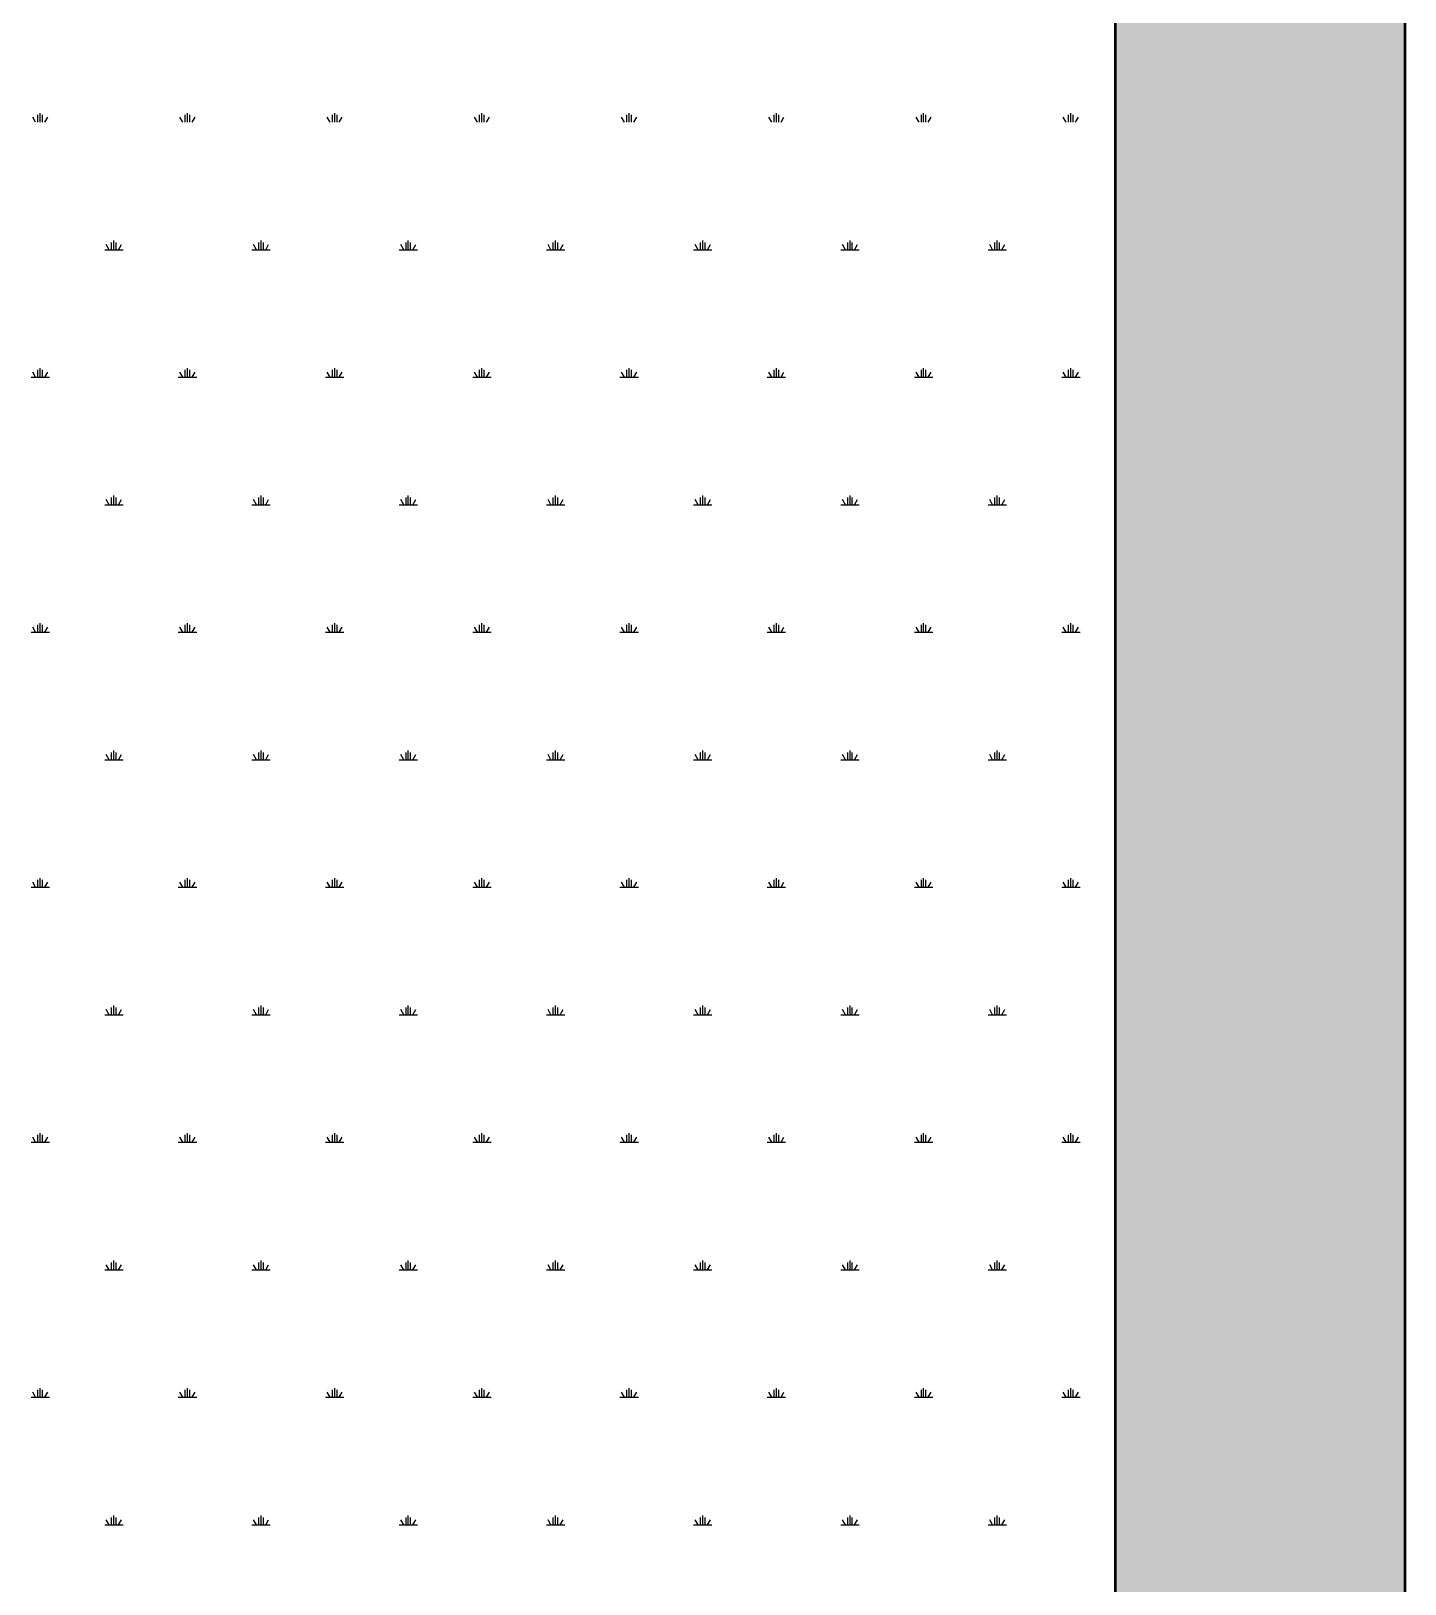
# Model space of a CAD drawing. Header units: millimetres. Extents: x 2999.9 to 3041.9, y 869.6 to 906.3.
# Drawn here: x 3038.008 to 3038.719, y 896.23 to 897.034 of the extents above; entities that cross this region are included whole.
import ezdxf

# ---------------------------------------------------------------- set-up
doc = ezdxf.new("R2010")
doc.units = ezdxf.units.MM
doc.layers.add('mori', color=166, linetype='Continuous', lineweight=30)

msp = doc.modelspace()

# ---------------------------------------------------------------- linework, layer by layer
at = {"color": 76, "linetype": 'Continuous'}
for p, q in [((3038.01172, 896.98666), (3038.01172, 896.99047)), ((3038.01291, 896.98666), (3038.01291, 896.99142)), ((3038.0141, 896.98666), (3038.0141, 896.99047)), ((3038.08792, 896.98666), (3038.08792, 896.99047)), ((3038.08911, 896.98666), (3038.08911, 896.99142)), ((3038.0903, 896.98666), (3038.0903, 896.99047)), ((3038.16412, 896.98666), (3038.16412, 896.99047)), ((3038.16531, 896.98666), (3038.16531, 896.99142)), ((3038.1665, 896.98666), (3038.1665, 896.99047)), ((3038.24032, 896.98666), (3038.24032, 896.99047)), ((3038.24151, 896.98666), (3038.24151, 896.99142)), ((3038.2427, 896.98666), (3038.2427, 896.99047)), ((3038.31652, 896.98666), (3038.31652, 896.99047)), ((3038.31771, 896.98666), (3038.31771, 896.99142)), ((3038.3189, 896.98666), (3038.3189, 896.99047)), ((3038.39272, 896.98666), (3038.39272, 896.99047)), ((3038.39391, 896.98666), (3038.39391, 896.99142)), ((3038.3951, 896.98666), (3038.3951, 896.99047)), ((3038.46892, 896.98666), (3038.46892, 896.99047)), ((3038.47011, 896.98666), (3038.47011, 896.99142)), ((3038.4713, 896.98666), (3038.4713, 896.99047)), ((3038.54512, 896.98666), (3038.54512, 896.99047)), ((3038.54631, 896.98666), (3038.54631, 896.99142)), ((3038.5475, 896.98666), (3038.5475, 896.99047)), ((3038.01053, 896.98666), (3038.009, 896.9893)), ((3038.01529, 896.98666), (3038.01682, 896.9893)), ((3038.08673, 896.98666), (3038.0852, 896.9893)), ((3038.09149, 896.98666), (3038.09302, 896.9893)), ((3038.16293, 896.98666), (3038.1614, 896.9893)), ((3038.16769, 896.98666), (3038.16922, 896.9893)), ((3038.23913, 896.98666), (3038.2376, 896.9893)), ((3038.24389, 896.98666), (3038.24542, 896.9893)), ((3038.31533, 896.98666), (3038.3138, 896.9893)), ((3038.32009, 896.98666), (3038.32162, 896.9893)), ((3038.39153, 896.98666), (3038.39, 896.9893)), ((3038.39629, 896.98666), (3038.39782, 896.9893)), ((3038.46773, 896.98666), (3038.4662, 896.9893)), ((3038.47249, 896.98666), (3038.47402, 896.9893)), ((3038.54393, 896.98666), (3038.5424, 896.9893)), ((3038.54869, 896.98666), (3038.55022, 896.9893)), ((3038.04625, 896.92067), (3038.05577, 896.92067)), ((3038.04863, 896.92067), (3038.0471, 896.92331)), ((3038.04982, 896.92067), (3038.04982, 896.92448)), ((3038.05101, 896.92067), (3038.05101, 896.92543)), ((3038.0522, 896.92067), (3038.0522, 896.92448)), ((3038.05339, 896.92067), (3038.05492, 896.92331)), ((3038.12245, 896.92067), (3038.13197, 896.92067)), ((3038.12483, 896.92067), (3038.1233, 896.92331)), ((3038.12602, 896.92067), (3038.12602, 896.92448)), ((3038.12721, 896.92067), (3038.12721, 896.92543)), ((3038.1284, 896.92067), (3038.1284, 896.92448)), ((3038.12959, 896.92067), (3038.13112, 896.92331)), ((3038.19865, 896.92067), (3038.20817, 896.92067)), ((3038.20103, 896.92067), (3038.1995, 896.92331)), ((3038.20222, 896.92067), (3038.20222, 896.92448)), ((3038.20341, 896.92067), (3038.20341, 896.92543)), ((3038.2046, 896.92067), (3038.2046, 896.92448)), ((3038.20579, 896.92067), (3038.20732, 896.92331)), ((3038.27485, 896.92067), (3038.28437, 896.92067)), ((3038.27723, 896.92067), (3038.2757, 896.92331)), ((3038.27842, 896.92067), (3038.27842, 896.92448)), ((3038.27961, 896.92067), (3038.27961, 896.92543)), ((3038.2808, 896.92067), (3038.2808, 896.92448)), ((3038.28199, 896.92067), (3038.28352, 896.92331)), ((3038.35105, 896.92067), (3038.36057, 896.92067)), ((3038.35343, 896.92067), (3038.3519, 896.92331)), ((3038.35462, 896.92067), (3038.35462, 896.92448)), ((3038.35581, 896.92067), (3038.35581, 896.92543)), ((3038.357, 896.92067), (3038.357, 896.92448)), ((3038.35819, 896.92067), (3038.35972, 896.92331)), ((3038.42725, 896.92067), (3038.43677, 896.92067)), ((3038.42963, 896.92067), (3038.4281, 896.92331)), ((3038.43082, 896.92067), (3038.43082, 896.92448)), ((3038.43201, 896.92067), (3038.43201, 896.92543)), ((3038.4332, 896.92067), (3038.4332, 896.92448)), ((3038.43439, 896.92067), (3038.43592, 896.92331)), ((3038.50345, 896.92067), (3038.51297, 896.92067)), ((3038.50583, 896.92067), (3038.5043, 896.92331)), ((3038.50702, 896.92067), (3038.50702, 896.92448)), ((3038.50821, 896.92067), (3038.50821, 896.92543)), ((3038.5094, 896.92067), (3038.5094, 896.92448)), ((3038.51059, 896.92067), (3038.51212, 896.92331)), ((3038.00815, 896.85468), (3038.01767, 896.85468)), ((3038.01053, 896.85468), (3038.009, 896.85732)), ((3038.01172, 896.85468), (3038.01172, 896.85849)), ((3038.01291, 896.85468), (3038.01291, 896.85944)), ((3038.0141, 896.85468), (3038.0141, 896.85849)), ((3038.01529, 896.85468), (3038.01682, 896.85732)), ((3038.08435, 896.85468), (3038.09387, 896.85468)), ((3038.08673, 896.85468), (3038.0852, 896.85732)), ((3038.08792, 896.85468), (3038.08792, 896.85849)), ((3038.08911, 896.85468), (3038.08911, 896.85944)), ((3038.0903, 896.85468), (3038.0903, 896.85849)), ((3038.09149, 896.85468), (3038.09302, 896.85732)), ((3038.16055, 896.85468), (3038.17007, 896.85468)), ((3038.16293, 896.85468), (3038.1614, 896.85732)), ((3038.16412, 896.85468), (3038.16412, 896.85849)), ((3038.16531, 896.85468), (3038.16531, 896.85944)), ((3038.1665, 896.85468), (3038.1665, 896.85849)), ((3038.16769, 896.85468), (3038.16922, 896.85732)), ((3038.23675, 896.85468), (3038.24627, 896.85468)), ((3038.23913, 896.85468), (3038.2376, 896.85732)), ((3038.24032, 896.85468), (3038.24032, 896.85849)), ((3038.24151, 896.85468), (3038.24151, 896.85944)), ((3038.2427, 896.85468), (3038.2427, 896.85849)), ((3038.24389, 896.85468), (3038.24542, 896.85732)), ((3038.31295, 896.85468), (3038.32247, 896.85468)), ((3038.31533, 896.85468), (3038.3138, 896.85732)), ((3038.31652, 896.85468), (3038.31652, 896.85849)), ((3038.31771, 896.85468), (3038.31771, 896.85944)), ((3038.3189, 896.85468), (3038.3189, 896.85849)), ((3038.32009, 896.85468), (3038.32162, 896.85732)), ((3038.38915, 896.85468), (3038.39867, 896.85468)), ((3038.39153, 896.85468), (3038.39, 896.85732)), ((3038.39272, 896.85468), (3038.39272, 896.85849)), ((3038.39391, 896.85468), (3038.39391, 896.85944)), ((3038.3951, 896.85468), (3038.3951, 896.85849)), ((3038.39629, 896.85468), (3038.39782, 896.85732)), ((3038.46535, 896.85468), (3038.47487, 896.85468)), ((3038.46773, 896.85468), (3038.4662, 896.85732)), ((3038.46892, 896.85468), (3038.46892, 896.85849)), ((3038.47011, 896.85468), (3038.47011, 896.85944)), ((3038.4713, 896.85468), (3038.4713, 896.85849)), ((3038.47249, 896.85468), (3038.47402, 896.85732)), ((3038.54155, 896.85468), (3038.55107, 896.85468)), ((3038.54393, 896.85468), (3038.5424, 896.85732)), ((3038.54512, 896.85468), (3038.54512, 896.85849)), ((3038.54631, 896.85468), (3038.54631, 896.85944)), ((3038.5475, 896.85468), (3038.5475, 896.85849)), ((3038.54869, 896.85468), (3038.55022, 896.85732)), ((3038.04863, 896.78869), (3038.0471, 896.79133)), ((3038.04982, 896.78869), (3038.04982, 896.7925)), ((3038.05101, 896.78869), (3038.05101, 896.79345)), ((3038.0522, 896.78869), (3038.0522, 896.7925)), ((3038.05339, 896.78869), (3038.05492, 896.79133)), ((3038.12483, 896.78869), (3038.1233, 896.79133)), ((3038.12602, 896.78869), (3038.12602, 896.7925)), ((3038.12721, 896.78869), (3038.12721, 896.79345)), ((3038.1284, 896.78869), (3038.1284, 896.7925)), ((3038.12959, 896.78869), (3038.13112, 896.79133)), ((3038.20103, 896.78869), (3038.1995, 896.79133)), ((3038.20222, 896.78869), (3038.20222, 896.7925)), ((3038.20341, 896.78869), (3038.20341, 896.79345)), ((3038.2046, 896.78869), (3038.2046, 896.7925)), ((3038.20579, 896.78869), (3038.20732, 896.79133)), ((3038.27723, 896.78869), (3038.2757, 896.79133)), ((3038.27842, 896.78869), (3038.27842, 896.7925)), ((3038.27961, 896.78869), (3038.27961, 896.79345)), ((3038.2808, 896.78869), (3038.2808, 896.7925)), ((3038.28199, 896.78869), (3038.28352, 896.79133)), ((3038.35343, 896.78869), (3038.3519, 896.79133)), ((3038.35462, 896.78869), (3038.35462, 896.7925)), ((3038.35581, 896.78869), (3038.35581, 896.79345)), ((3038.357, 896.78869), (3038.357, 896.7925)), ((3038.35819, 896.78869), (3038.35972, 896.79133)), ((3038.42963, 896.78869), (3038.4281, 896.79133)), ((3038.43082, 896.78869), (3038.43082, 896.7925)), ((3038.43201, 896.78869), (3038.43201, 896.79345)), ((3038.4332, 896.78869), (3038.4332, 896.7925)), ((3038.43439, 896.78869), (3038.43592, 896.79133)), ((3038.50583, 896.78869), (3038.5043, 896.79133)), ((3038.50702, 896.78869), (3038.50702, 896.7925)), ((3038.50821, 896.78869), (3038.50821, 896.79345)), ((3038.5094, 896.78869), (3038.5094, 896.7925)), ((3038.51059, 896.78869), (3038.51212, 896.79133)), ((3038.04625, 896.78869), (3038.05577, 896.78869)), ((3038.12245, 896.78869), (3038.13197, 896.78869)), ((3038.19865, 896.78869), (3038.20817, 896.78869)), ((3038.27485, 896.78869), (3038.28437, 896.78869)), ((3038.35105, 896.78869), (3038.36057, 896.78869)), ((3038.42725, 896.78869), (3038.43677, 896.78869)), ((3038.50345, 896.78869), (3038.51297, 896.78869)), ((3038.01053, 896.7227), (3038.009, 896.72534)), ((3038.01172, 896.7227), (3038.01172, 896.72651)), ((3038.01291, 896.7227), (3038.01291, 896.72746)), ((3038.0141, 896.7227), (3038.0141, 896.72651)), ((3038.01529, 896.7227), (3038.01682, 896.72534)), ((3038.08673, 896.7227), (3038.0852, 896.72534)), ((3038.08792, 896.7227), (3038.08792, 896.72651)), ((3038.08911, 896.7227), (3038.08911, 896.72746)), ((3038.0903, 896.7227), (3038.0903, 896.72651)), ((3038.09149, 896.7227), (3038.09302, 896.72534)), ((3038.16293, 896.7227), (3038.1614, 896.72534)), ((3038.16412, 896.7227), (3038.16412, 896.72651)), ((3038.16531, 896.7227), (3038.16531, 896.72746)), ((3038.1665, 896.7227), (3038.1665, 896.72651)), ((3038.16769, 896.7227), (3038.16922, 896.72534)), ((3038.23913, 896.7227), (3038.2376, 896.72534)), ((3038.24032, 896.7227), (3038.24032, 896.72651)), ((3038.24151, 896.7227), (3038.24151, 896.72746)), ((3038.2427, 896.7227), (3038.2427, 896.72651)), ((3038.24389, 896.7227), (3038.24542, 896.72534)), ((3038.31533, 896.7227), (3038.3138, 896.72534)), ((3038.31652, 896.7227), (3038.31652, 896.72651)), ((3038.31771, 896.7227), (3038.31771, 896.72746)), ((3038.3189, 896.7227), (3038.3189, 896.72651)), ((3038.32009, 896.7227), (3038.32162, 896.72534)), ((3038.39153, 896.7227), (3038.39, 896.72534)), ((3038.39272, 896.7227), (3038.39272, 896.72651)), ((3038.39391, 896.7227), (3038.39391, 896.72746)), ((3038.3951, 896.7227), (3038.3951, 896.72651)), ((3038.39629, 896.7227), (3038.39782, 896.72534)), ((3038.46773, 896.7227), (3038.4662, 896.72534)), ((3038.46892, 896.7227), (3038.46892, 896.72651)), ((3038.47011, 896.7227), (3038.47011, 896.72746)), ((3038.4713, 896.7227), (3038.4713, 896.72651)), ((3038.47249, 896.7227), (3038.47402, 896.72534)), ((3038.54393, 896.7227), (3038.5424, 896.72534)), ((3038.54512, 896.7227), (3038.54512, 896.72651)), ((3038.54631, 896.7227), (3038.54631, 896.72746)), ((3038.5475, 896.7227), (3038.5475, 896.72651)), ((3038.54869, 896.7227), (3038.55022, 896.72534)), ((3038.00815, 896.7227), (3038.01767, 896.7227)), ((3038.08435, 896.7227), (3038.09387, 896.7227)), ((3038.16055, 896.7227), (3038.17007, 896.7227)), ((3038.23675, 896.7227), (3038.24627, 896.7227)), ((3038.31295, 896.7227), (3038.32247, 896.7227)), ((3038.38915, 896.7227), (3038.39867, 896.7227)), ((3038.46535, 896.7227), (3038.47487, 896.7227)), ((3038.54155, 896.7227), (3038.55107, 896.7227)), ((3038.04982, 896.6567), (3038.04982, 896.66051)), ((3038.05101, 896.6567), (3038.05101, 896.66147)), ((3038.0522, 896.6567), (3038.0522, 896.66051)), ((3038.12602, 896.6567), (3038.12602, 896.66051)), ((3038.12721, 896.6567), (3038.12721, 896.66147)), ((3038.1284, 896.6567), (3038.1284, 896.66051)), ((3038.20222, 896.6567), (3038.20222, 896.66051)), ((3038.20341, 896.6567), (3038.20341, 896.66147)), ((3038.2046, 896.6567), (3038.2046, 896.66051)), ((3038.27842, 896.6567), (3038.27842, 896.66051)), ((3038.27961, 896.6567), (3038.27961, 896.66147)), ((3038.2808, 896.6567), (3038.2808, 896.66051)), ((3038.35462, 896.6567), (3038.35462, 896.66051)), ((3038.35581, 896.6567), (3038.35581, 896.66147)), ((3038.357, 896.6567), (3038.357, 896.66051)), ((3038.43082, 896.6567), (3038.43082, 896.66051)), ((3038.43201, 896.6567), (3038.43201, 896.66147)), ((3038.4332, 896.6567), (3038.4332, 896.66051)), ((3038.50702, 896.6567), (3038.50702, 896.66051)), ((3038.50821, 896.6567), (3038.50821, 896.66147)), ((3038.5094, 896.6567), (3038.5094, 896.66051)), ((3038.04625, 896.6567), (3038.05577, 896.6567)), ((3038.04863, 896.6567), (3038.0471, 896.65934)), ((3038.05339, 896.65671), (3038.05492, 896.65935)), ((3038.12245, 896.6567), (3038.13197, 896.6567)), ((3038.12483, 896.6567), (3038.1233, 896.65934)), ((3038.12959, 896.65671), (3038.13112, 896.65935)), ((3038.19865, 896.6567), (3038.20817, 896.6567)), ((3038.20103, 896.6567), (3038.1995, 896.65934)), ((3038.20579, 896.65671), (3038.20732, 896.65935)), ((3038.27485, 896.6567), (3038.28437, 896.6567)), ((3038.27723, 896.6567), (3038.2757, 896.65934)), ((3038.28199, 896.65671), (3038.28352, 896.65935)), ((3038.35105, 896.6567), (3038.36057, 896.6567)), ((3038.35343, 896.6567), (3038.3519, 896.65934)), ((3038.35819, 896.65671), (3038.35972, 896.65935)), ((3038.42725, 896.6567), (3038.43677, 896.6567)), ((3038.42963, 896.6567), (3038.4281, 896.65934)), ((3038.43439, 896.65671), (3038.43592, 896.65935)), ((3038.50345, 896.6567), (3038.51297, 896.6567)), ((3038.50583, 896.6567), (3038.5043, 896.65934)), ((3038.51059, 896.65671), (3038.51212, 896.65935)), ((3038.00815, 896.59071), (3038.01767, 896.59071)), ((3038.01053, 896.59071), (3038.009, 896.59335)), ((3038.01172, 896.59071), (3038.01172, 896.59452)), ((3038.01291, 896.59071), (3038.01291, 896.59548)), ((3038.0141, 896.59071), (3038.0141, 896.59452)), ((3038.01529, 896.59072), (3038.01682, 896.59335)), ((3038.08435, 896.59071), (3038.09387, 896.59071)), ((3038.08673, 896.59071), (3038.0852, 896.59335)), ((3038.08792, 896.59071), (3038.08792, 896.59452)), ((3038.08911, 896.59071), (3038.08911, 896.59548)), ((3038.0903, 896.59071), (3038.0903, 896.59452)), ((3038.09149, 896.59072), (3038.09302, 896.59335)), ((3038.16055, 896.59071), (3038.17007, 896.59071)), ((3038.16293, 896.59071), (3038.1614, 896.59335)), ((3038.16412, 896.59071), (3038.16412, 896.59452)), ((3038.16531, 896.59071), (3038.16531, 896.59548)), ((3038.1665, 896.59071), (3038.1665, 896.59452)), ((3038.16769, 896.59072), (3038.16922, 896.59335)), ((3038.23675, 896.59071), (3038.24627, 896.59071)), ((3038.23913, 896.59071), (3038.2376, 896.59335)), ((3038.24032, 896.59071), (3038.24032, 896.59452)), ((3038.24151, 896.59071), (3038.24151, 896.59548)), ((3038.2427, 896.59071), (3038.2427, 896.59452)), ((3038.24389, 896.59072), (3038.24542, 896.59335)), ((3038.31295, 896.59071), (3038.32247, 896.59071)), ((3038.31533, 896.59071), (3038.3138, 896.59335)), ((3038.31652, 896.59071), (3038.31652, 896.59452)), ((3038.31771, 896.59071), (3038.31771, 896.59548)), ((3038.3189, 896.59071), (3038.3189, 896.59452)), ((3038.32009, 896.59072), (3038.32162, 896.59335)), ((3038.38915, 896.59071), (3038.39867, 896.59071)), ((3038.39153, 896.59071), (3038.39, 896.59335)), ((3038.39272, 896.59071), (3038.39272, 896.59452)), ((3038.39391, 896.59071), (3038.39391, 896.59548)), ((3038.3951, 896.59071), (3038.3951, 896.59452)), ((3038.39629, 896.59072), (3038.39782, 896.59335)), ((3038.46535, 896.59071), (3038.47487, 896.59071)), ((3038.46773, 896.59071), (3038.4662, 896.59335)), ((3038.46892, 896.59071), (3038.46892, 896.59452)), ((3038.47011, 896.59071), (3038.47011, 896.59548)), ((3038.4713, 896.59071), (3038.4713, 896.59452)), ((3038.47249, 896.59072), (3038.47402, 896.59335)), ((3038.54155, 896.59071), (3038.55107, 896.59071)), ((3038.54393, 896.59071), (3038.5424, 896.59335)), ((3038.54512, 896.59071), (3038.54512, 896.59452)), ((3038.54631, 896.59071), (3038.54631, 896.59548)), ((3038.5475, 896.59071), (3038.5475, 896.59452)), ((3038.54869, 896.59072), (3038.55022, 896.59335)), ((3038.04625, 896.52472), (3038.05577, 896.52472)), ((3038.04863, 896.52472), (3038.0471, 896.52736)), ((3038.04982, 896.52472), (3038.04982, 896.52853)), ((3038.05101, 896.52472), (3038.05101, 896.52948)), ((3038.0522, 896.52472), (3038.0522, 896.52853)), ((3038.05339, 896.52472), (3038.05492, 896.52736)), ((3038.12245, 896.52472), (3038.13197, 896.52472)), ((3038.12483, 896.52472), (3038.1233, 896.52736)), ((3038.12602, 896.52472), (3038.12602, 896.52853)), ((3038.12721, 896.52472), (3038.12721, 896.52948)), ((3038.1284, 896.52472), (3038.1284, 896.52853)), ((3038.12959, 896.52472), (3038.13112, 896.52736)), ((3038.19865, 896.52472), (3038.20817, 896.52472)), ((3038.20103, 896.52472), (3038.1995, 896.52736)), ((3038.20222, 896.52472), (3038.20222, 896.52853)), ((3038.20341, 896.52472), (3038.20341, 896.52948)), ((3038.2046, 896.52472), (3038.2046, 896.52853)), ((3038.20579, 896.52472), (3038.20732, 896.52736)), ((3038.27485, 896.52472), (3038.28437, 896.52472)), ((3038.27723, 896.52472), (3038.2757, 896.52736)), ((3038.27842, 896.52472), (3038.27842, 896.52853)), ((3038.27961, 896.52472), (3038.27961, 896.52948)), ((3038.2808, 896.52472), (3038.2808, 896.52853)), ((3038.28199, 896.52472), (3038.28352, 896.52736)), ((3038.35105, 896.52472), (3038.36057, 896.52472)), ((3038.35343, 896.52472), (3038.3519, 896.52736)), ((3038.35462, 896.52472), (3038.35462, 896.52853)), ((3038.35581, 896.52472), (3038.35581, 896.52948)), ((3038.357, 896.52472), (3038.357, 896.52853)), ((3038.35819, 896.52472), (3038.35972, 896.52736)), ((3038.42725, 896.52472), (3038.43677, 896.52472)), ((3038.42963, 896.52472), (3038.4281, 896.52736)), ((3038.43082, 896.52472), (3038.43082, 896.52853)), ((3038.43201, 896.52472), (3038.43201, 896.52948)), ((3038.4332, 896.52472), (3038.4332, 896.52853)), ((3038.43439, 896.52472), (3038.43592, 896.52736)), ((3038.50345, 896.52472), (3038.51297, 896.52472)), ((3038.50583, 896.52472), (3038.5043, 896.52736)), ((3038.50702, 896.52472), (3038.50702, 896.52853)), ((3038.50821, 896.52472), (3038.50821, 896.52948)), ((3038.5094, 896.52472), (3038.5094, 896.52853)), ((3038.51059, 896.52472), (3038.51212, 896.52736)), ((3038.01053, 896.45873), (3038.009, 896.46137)), ((3038.01172, 896.45873), (3038.01172, 896.46254)), ((3038.01291, 896.45873), (3038.01291, 896.46349)), ((3038.0141, 896.45873), (3038.0141, 896.46254)), ((3038.01529, 896.45873), (3038.01682, 896.46137)), ((3038.08673, 896.45873), (3038.0852, 896.46137)), ((3038.08792, 896.45873), (3038.08792, 896.46254)), ((3038.08911, 896.45873), (3038.08911, 896.46349)), ((3038.0903, 896.45873), (3038.0903, 896.46254)), ((3038.09149, 896.45873), (3038.09302, 896.46137)), ((3038.16293, 896.45873), (3038.1614, 896.46137)), ((3038.16412, 896.45873), (3038.16412, 896.46254)), ((3038.16531, 896.45873), (3038.16531, 896.46349)), ((3038.1665, 896.45873), (3038.1665, 896.46254)), ((3038.16769, 896.45873), (3038.16922, 896.46137)), ((3038.23913, 896.45873), (3038.2376, 896.46137)), ((3038.24032, 896.45873), (3038.24032, 896.46254)), ((3038.24151, 896.45873), (3038.24151, 896.46349)), ((3038.2427, 896.45873), (3038.2427, 896.46254)), ((3038.24389, 896.45873), (3038.24542, 896.46137)), ((3038.31533, 896.45873), (3038.3138, 896.46137)), ((3038.31652, 896.45873), (3038.31652, 896.46254)), ((3038.31771, 896.45873), (3038.31771, 896.46349)), ((3038.3189, 896.45873), (3038.3189, 896.46254)), ((3038.32009, 896.45873), (3038.32162, 896.46137)), ((3038.39153, 896.45873), (3038.39, 896.46137)), ((3038.39272, 896.45873), (3038.39272, 896.46254)), ((3038.39391, 896.45873), (3038.39391, 896.46349)), ((3038.3951, 896.45873), (3038.3951, 896.46254)), ((3038.39629, 896.45873), (3038.39782, 896.46137)), ((3038.46773, 896.45873), (3038.4662, 896.46137)), ((3038.46892, 896.45873), (3038.46892, 896.46254)), ((3038.47011, 896.45873), (3038.47011, 896.46349)), ((3038.4713, 896.45873), (3038.4713, 896.46254)), ((3038.47249, 896.45873), (3038.47402, 896.46137)), ((3038.54393, 896.45873), (3038.5424, 896.46137)), ((3038.54512, 896.45873), (3038.54512, 896.46254)), ((3038.54631, 896.45873), (3038.54631, 896.46349)), ((3038.5475, 896.45873), (3038.5475, 896.46254)), ((3038.54869, 896.45873), (3038.55022, 896.46137)), ((3038.00815, 896.45873), (3038.01767, 896.45873)), ((3038.08435, 896.45873), (3038.09387, 896.45873)), ((3038.16055, 896.45873), (3038.17007, 896.45873)), ((3038.23675, 896.45873), (3038.24627, 896.45873)), ((3038.31295, 896.45873), (3038.32247, 896.45873)), ((3038.38915, 896.45873), (3038.39867, 896.45873)), ((3038.46535, 896.45873), (3038.47487, 896.45873)), ((3038.54155, 896.45873), (3038.55107, 896.45873)), ((3038.04863, 896.39274), (3038.0471, 896.39538)), ((3038.04982, 896.39274), (3038.04982, 896.39655)), ((3038.05101, 896.39274), (3038.05101, 896.3975)), ((3038.0522, 896.39274), (3038.0522, 896.39655)), ((3038.05339, 896.39274), (3038.05492, 896.39538)), ((3038.12483, 896.39274), (3038.1233, 896.39538)), ((3038.12602, 896.39274), (3038.12602, 896.39655)), ((3038.12721, 896.39274), (3038.12721, 896.3975)), ((3038.1284, 896.39274), (3038.1284, 896.39655)), ((3038.12959, 896.39274), (3038.13112, 896.39538)), ((3038.20103, 896.39274), (3038.1995, 896.39538)), ((3038.20222, 896.39274), (3038.20222, 896.39655)), ((3038.20341, 896.39274), (3038.20341, 896.3975)), ((3038.2046, 896.39274), (3038.2046, 896.39655)), ((3038.20579, 896.39274), (3038.20732, 896.39538)), ((3038.27723, 896.39274), (3038.2757, 896.39538)), ((3038.27842, 896.39274), (3038.27842, 896.39655)), ((3038.27961, 896.39274), (3038.27961, 896.3975)), ((3038.2808, 896.39274), (3038.2808, 896.39655)), ((3038.28199, 896.39274), (3038.28352, 896.39538)), ((3038.35343, 896.39274), (3038.3519, 896.39538)), ((3038.35462, 896.39274), (3038.35462, 896.39655)), ((3038.35581, 896.39274), (3038.35581, 896.3975)), ((3038.357, 896.39274), (3038.357, 896.39655)), ((3038.35819, 896.39274), (3038.35972, 896.39538)), ((3038.42963, 896.39274), (3038.4281, 896.39538)), ((3038.43082, 896.39274), (3038.43082, 896.39655)), ((3038.43201, 896.39274), (3038.43201, 896.3975)), ((3038.4332, 896.39274), (3038.4332, 896.39655)), ((3038.43439, 896.39274), (3038.43592, 896.39538)), ((3038.50583, 896.39274), (3038.5043, 896.39538)), ((3038.50702, 896.39274), (3038.50702, 896.39655)), ((3038.50821, 896.39274), (3038.50821, 896.3975)), ((3038.5094, 896.39274), (3038.5094, 896.39655)), ((3038.51059, 896.39274), (3038.51212, 896.39538)), ((3038.04625, 896.39274), (3038.05577, 896.39274)), ((3038.12245, 896.39274), (3038.13197, 896.39274)), ((3038.19865, 896.39274), (3038.20817, 896.39274)), ((3038.27485, 896.39274), (3038.28437, 896.39274)), ((3038.35105, 896.39274), (3038.36057, 896.39274)), ((3038.42725, 896.39274), (3038.43677, 896.39274)), ((3038.50345, 896.39274), (3038.51297, 896.39274)), ((3038.01291, 896.32675), (3038.01291, 896.33151)), ((3038.08911, 896.32675), (3038.08911, 896.33151)), ((3038.16531, 896.32675), (3038.16531, 896.33151)), ((3038.24151, 896.32675), (3038.24151, 896.33151)), ((3038.31771, 896.32675), (3038.31771, 896.33151)), ((3038.39391, 896.32675), (3038.39391, 896.33151)), ((3038.47011, 896.32675), (3038.47011, 896.33151)), ((3038.54631, 896.32675), (3038.54631, 896.33151)), ((3038.00815, 896.32675), (3038.01767, 896.32675)), ((3038.01053, 896.32675), (3038.009, 896.32939)), ((3038.01172, 896.32675), (3038.01172, 896.33056)), ((3038.0141, 896.32675), (3038.0141, 896.33056)), ((3038.01529, 896.32675), (3038.01682, 896.32939)), ((3038.08435, 896.32675), (3038.09387, 896.32675)), ((3038.08673, 896.32675), (3038.0852, 896.32939)), ((3038.08792, 896.32675), (3038.08792, 896.33056)), ((3038.0903, 896.32675), (3038.0903, 896.33056)), ((3038.09149, 896.32675), (3038.09302, 896.32939)), ((3038.16055, 896.32675), (3038.17007, 896.32675)), ((3038.16293, 896.32675), (3038.1614, 896.32939)), ((3038.16412, 896.32675), (3038.16412, 896.33056)), ((3038.1665, 896.32675), (3038.1665, 896.33056)), ((3038.16769, 896.32675), (3038.16922, 896.32939)), ((3038.23675, 896.32675), (3038.24627, 896.32675)), ((3038.23913, 896.32675), (3038.2376, 896.32939)), ((3038.24032, 896.32675), (3038.24032, 896.33056)), ((3038.2427, 896.32675), (3038.2427, 896.33056)), ((3038.24389, 896.32675), (3038.24542, 896.32939)), ((3038.31295, 896.32675), (3038.32247, 896.32675)), ((3038.31533, 896.32675), (3038.3138, 896.32939)), ((3038.31652, 896.32675), (3038.31652, 896.33056)), ((3038.3189, 896.32675), (3038.3189, 896.33056)), ((3038.32009, 896.32675), (3038.32162, 896.32939)), ((3038.38915, 896.32675), (3038.39867, 896.32675)), ((3038.39153, 896.32675), (3038.39, 896.32939)), ((3038.39272, 896.32675), (3038.39272, 896.33056)), ((3038.3951, 896.32675), (3038.3951, 896.33056)), ((3038.39629, 896.32675), (3038.39782, 896.32939)), ((3038.46535, 896.32675), (3038.47487, 896.32675)), ((3038.46773, 896.32675), (3038.4662, 896.32939)), ((3038.46892, 896.32675), (3038.46892, 896.33056)), ((3038.4713, 896.32675), (3038.4713, 896.33056)), ((3038.47249, 896.32675), (3038.47402, 896.32939)), ((3038.54155, 896.32675), (3038.55107, 896.32675)), ((3038.54393, 896.32675), (3038.5424, 896.32939)), ((3038.54512, 896.32675), (3038.54512, 896.33056)), ((3038.5475, 896.32675), (3038.5475, 896.33056)), ((3038.54869, 896.32675), (3038.55022, 896.32939)), ((3038.04625, 896.26076), (3038.05577, 896.26076)), ((3038.04863, 896.26076), (3038.0471, 896.2634)), ((3038.04982, 896.26076), (3038.04982, 896.26457)), ((3038.05101, 896.26076), (3038.05101, 896.26552)), ((3038.0522, 896.26076), (3038.0522, 896.26457)), ((3038.05339, 896.26076), (3038.05492, 896.2634)), ((3038.12245, 896.26076), (3038.13197, 896.26076)), ((3038.12483, 896.26076), (3038.1233, 896.2634)), ((3038.12602, 896.26076), (3038.12602, 896.26457)), ((3038.12721, 896.26076), (3038.12721, 896.26552)), ((3038.1284, 896.26076), (3038.1284, 896.26457)), ((3038.12959, 896.26076), (3038.13112, 896.2634)), ((3038.19865, 896.26076), (3038.20817, 896.26076)), ((3038.20103, 896.26076), (3038.1995, 896.2634)), ((3038.20222, 896.26076), (3038.20222, 896.26457)), ((3038.20341, 896.26076), (3038.20341, 896.26552)), ((3038.2046, 896.26076), (3038.2046, 896.26457)), ((3038.20579, 896.26076), (3038.20732, 896.2634)), ((3038.27485, 896.26076), (3038.28437, 896.26076)), ((3038.27723, 896.26076), (3038.2757, 896.2634)), ((3038.27842, 896.26076), (3038.27842, 896.26457)), ((3038.27961, 896.26076), (3038.27961, 896.26552)), ((3038.2808, 896.26076), (3038.2808, 896.26457)), ((3038.28199, 896.26076), (3038.28352, 896.2634)), ((3038.35105, 896.26076), (3038.36057, 896.26076)), ((3038.35343, 896.26076), (3038.3519, 896.2634)), ((3038.35462, 896.26076), (3038.35462, 896.26457)), ((3038.35581, 896.26076), (3038.35581, 896.26552)), ((3038.357, 896.26076), (3038.357, 896.26457)), ((3038.35819, 896.26076), (3038.35972, 896.2634)), ((3038.42725, 896.26076), (3038.43677, 896.26076)), ((3038.42963, 896.26076), (3038.4281, 896.2634)), ((3038.43082, 896.26076), (3038.43082, 896.26457)), ((3038.43201, 896.26076), (3038.43201, 896.26552)), ((3038.4332, 896.26076), (3038.4332, 896.26457)), ((3038.43439, 896.26076), (3038.43592, 896.2634)), ((3038.50345, 896.26076), (3038.51297, 896.26076)), ((3038.50583, 896.26076), (3038.5043, 896.2634)), ((3038.50702, 896.26076), (3038.50702, 896.26457)), ((3038.50821, 896.26076), (3038.50821, 896.26552)), ((3038.5094, 896.26076), (3038.5094, 896.26457)), ((3038.51059, 896.26076), (3038.51212, 896.2634))]:
    msp.add_line(p, q, dxfattribs=at)
at = {"color": 0, "linetype": 'Continuous'}
for points in [[(3038.56921, 894.83817), (3038.56921, 897.83752), (3038.71921, 894.68817)], [(3038.71921, 894.68817), (3038.56921, 897.83752), (3038.71921, 897.83752)]]:
    msp.add_solid(points, dxfattribs=at)
at = {"layer": 'mori', "color": 152, "lineweight": 50}
for p, q in [((3038.71921, 902.03817), (3038.71921, 894.68817)), ((3038.56921, 897.83752), (3038.56921, 894.83817))]:
    msp.add_line(p, q, dxfattribs=at)

doc.saveas('drawing.dxf')
